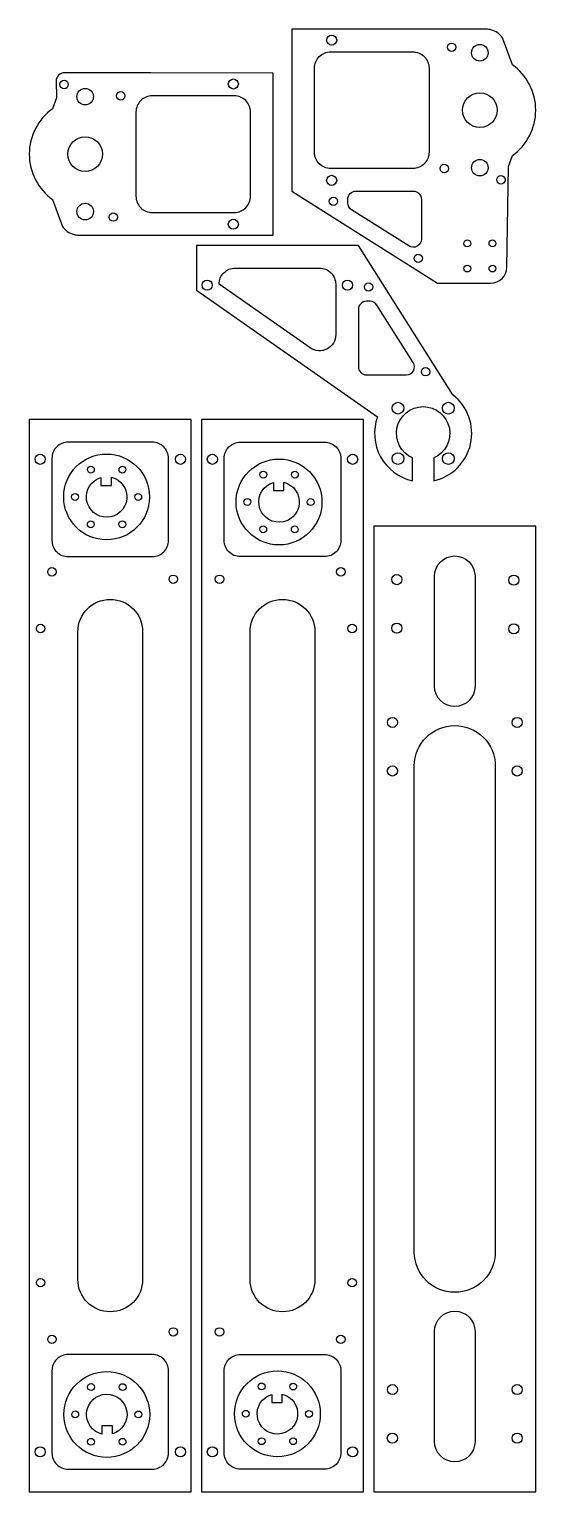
# Model space of a CAD drawing. Header units: millimetres. Extents: x 306 to 619, y -294 to 610.
import ezdxf

# ---------------------------------------------------------------- set-up
doc = ezdxf.new("R2010")
doc.units = ezdxf.units.MM
doc.layers.get('0').update_dxf_attribs({"linetype": 'CONTINUOUS'})

msp = doc.modelspace()

# ---------------------------------------------------------------- linework, layer by layer
for points in [[(591.34, 609.16, 0.069013), (588.62, 609.54), (468.44, 609.54), (468.44, 509.54), (558.42, 452.71), (591.22, 452.71, 0.409662), (601.22, 462.55), (602.19, 524.81), (604.61, 531.47, 0.514515), (604.61, 587.61), (599.14, 602.64, 0.241041), (592.46, 608.84)], [(492.44, 595.54), (543.16, 595.54, -0.414214), (553.16, 585.54), (553.16, 533.54, -0.414214), (543.16, 523.54), (492.44, 523.54, -0.414214), (482.44, 533.54), (482.44, 585.54, -0.414214)], [(327.98, 582.7, 0.420668), (322.98, 577.59), (323.21, 567.14), (320.79, 560.49, 0.514515), (320.79, 504.35), (326.26, 489.32, 0.241041), (332.94, 483.12), (334.06, 482.8, 0.069013), (336.78, 482.42), (456.96, 482.42), (456.96, 582.42), (381.4, 582.71)], [(432.96, 496.42, 0.414214), (442.96, 506.42), (442.96, 558.42, 0.414214), (432.96, 568.42), (382.24, 568.42, 0.414214), (372.24, 558.42), (372.24, 506.42, 0.414214), (382.24, 496.42)], [(548.42, 504.54), (548.42, 479.92, -0.590666), (540.75, 475.7), (505.33, 498.07, -0.257335), (503, 502.29), (503, 504.54, -0.414214), (508, 509.54), (543.42, 509.54, -0.414214)], [(556.04, 330.67, 0.635905), (567.87, 383.71), (509.54, 476.07), (409.54, 476.07), (409.54, 448.44), (521.36, 370.26, 0.453455), (543.04, 330.67), (543.04, 344.8, -4.871654), (556.04, 344.8)], [(479.81, 412.73), (423.54, 452.07, -0.414214), (433.54, 462.07), (485.54, 462.07, -0.414214), (495.54, 452.07), (495.54, 420.93, -0.606557)], [(509.54, 401.09, 0.414214), (514.54, 396.09), (539.15, 396.09, 0.590666), (543.38, 403.76), (521.01, 439.18, 0.257335), (516.78, 441.51), (514.54, 441.51, 0.414214), (509.54, 436.51)], [(382.35, 283.85, 0.414214), (392.35, 293.85), (392.35, 344.57, 0.414214), (382.35, 354.57), (330.35, 354.57, 0.414214), (320.35, 344.57), (320.35, 293.85, 0.414214), (330.35, 283.85)], [(498.7, 344.57), (498.7, 293.85, -0.414214), (488.7, 283.85), (436.7, 283.85, -0.414214), (426.7, 293.85), (426.7, 344.57, -0.414214), (436.7, 354.57), (488.7, 354.57, -0.414214)], [(350.61, 327.7), (357.11, 327.7), (357.11, 332.84, -7.558354), (350.61, 332.7)], [(457.05, 324.59), (463.55, 324.59), (463.55, 329.73, -7.558354), (457.05, 329.59)], [(556.55, 203.75), (556.55, 271.75, -1), (581.55, 271.75), (581.55, 203.75, -1)], [(376.35, 237.46), (376.35, -162.54, -1), (336.35, -162.54), (336.35, 237.46, -1)], [(482.7, 237.46), (482.7, -162.54, -1), (442.7, -162.54), (442.7, 237.46, -1)], [(594.05, 154.55), (594.05, -145.45, -1), (544.05, -145.45), (544.05, 154.55, -1)], [(581.55, -194.65), (581.55, -262.65, -1), (556.55, -262.65), (556.55, -194.65, -1)], [(392.35, -218.93, 0.414214), (382.35, -208.93), (330.35, -208.93, 0.414214), (320.35, -218.93), (320.35, -269.65, 0.414214), (330.35, -279.65), (382.35, -279.65, 0.414214), (392.35, -269.65)], [(498.7, -218.93), (498.7, -269.65, -0.414214), (488.7, -279.65), (436.7, -279.65, -0.414214), (426.7, -269.65), (426.7, -218.93, -0.414214), (436.7, -208.93), (488.7, -208.93, -0.414214)], [(357.7, -252.91), (351.2, -252.91), (351.2, -258.04, -7.558354), (357.7, -257.91)], [(456.05, -238.54), (462.55, -238.54), (462.55, -233.4, -7.558354), (456.05, -233.54)]]:
    msp.add_lwpolyline(points, format="xyb", close=True)
for points in [[(306.35, 368.57), (306.35, -293.65), (406.35, -293.65), (406.35, 368.57)], [(512.7, -293.65), (512.7, 368.57), (412.7, 368.57), (412.7, -293.65)], [(619.05, -293.65), (619.05, 302.75), (519.05, 302.75), (519.05, -293.65)]]:
    msp.add_lwpolyline(points, close=True)
for centre, radius in [((493.05, 602.85), 3.12), ((567.16, 598.41), 2.59), ((584.55, 595.04), 5.12), ((432.35, 575.73), 3.12), ((327.85, 575.42), 2.59), ((340.85, 567.92), 5.12), ((362.85, 568.42), 2.59), ((584.55, 559.54), 10.67), ((340.85, 532.42), 10.67), ((562.55, 523.54), 2.59), ((584.55, 524.04), 5.12), ((493.05, 516.22), 3.12), ((597.55, 516.54), 2.59), ((494.13, 503.26), 2.59), ((340.85, 496.92), 5.12), ((358.24, 493.55), 2.59), ((432.35, 489.11), 3.12), ((576.77, 477.32), 2.13), ((592.33, 477.32), 2.13), ((546.48, 468.05), 2.59), ((576.77, 461.76), 2.13), ((592.33, 461.76), 2.13), ((416.22, 451.46), 3.12), ((502.85, 451.46), 3.12), ((515.82, 450.38), 2.59), ((551.03, 398.03), 2.59), ((533.98, 375.52), 3.62), ((565.09, 375.52), 3.63), ((313.04, 343.96), 3.12), ((354.11, 320.7), 26.5), ((399.66, 343.96), 3.12), ((419.39, 343.96), 3.12), ((460.55, 317.59), 26.5), ((506.01, 343.96), 3.12), ((533.98, 344.4), 3.62), ((565.09, 344.4), 3.63), ((344.38, 337.6), 2.13), ((363.88, 337.58), 2.12), ((450.82, 334.49), 2.13), ((470.32, 334.47), 2.12), ((334.61, 320.72), 2.13), ((373.61, 320.68), 2.12), ((441.05, 317.61), 2.13), ((480.05, 317.57), 2.12), ((344.34, 303.82), 2.12), ((363.84, 303.8), 2.12), ((450.79, 300.71), 2.12), ((470.29, 300.7), 2.12), ((320.35, 274.46), 2.59), ((395.23, 269.85), 2.59), ((423.82, 269.85), 2.59), ((498.7, 274.46), 2.59), ((533.29, 269.65), 3.12), ((605.48, 269.29), 3.12), ((313.35, 239.46), 2.59), ((505.7, 239.46), 2.59), ((533.29, 239.65), 3.13), ((605.48, 239.29), 3.12), ((530.55, 181.47), 3.12), ((607.55, 181.47), 3.13), ((530.55, 151.47), 3.13), ((607.55, 151.47), 3.12), ((313.35, -164.54), 2.59), ((505.7, -164.54), 2.59), ((320.35, -199.54), 2.59), ((395.23, -194.93), 2.59), ((423.82, -194.93), 2.59), ((498.7, -199.54), 2.59), ((354.2, -245.91), 26.5), ((459.55, -245.54), 26.5), ((344.47, -229.01), 2.12), ((363.97, -229.03), 2.12), ((449.82, -228.64), 2.13), ((469.32, -228.66), 2.12), ((530.55, -230.55), 3.12), ((607.55, -230.55), 3.12), ((334.7, -245.89), 2.12), ((373.7, -245.93), 2.13), ((440.05, -245.52), 2.13), ((479.05, -245.56), 2.12), ((344.44, -262.79), 2.12), ((363.94, -262.81), 2.13), ((449.78, -262.42), 2.12), ((469.28, -262.44), 2.12), ((530.55, -260.55), 3.13), ((607.55, -260.55), 3.13), ((313.04, -269.04), 3.12), ((399.66, -269.04), 3.12), ((419.39, -269.04), 3.12), ((506.01, -269.04), 3.12)]:
    msp.add_circle(centre, radius)

doc.saveas('drawing.dxf')
